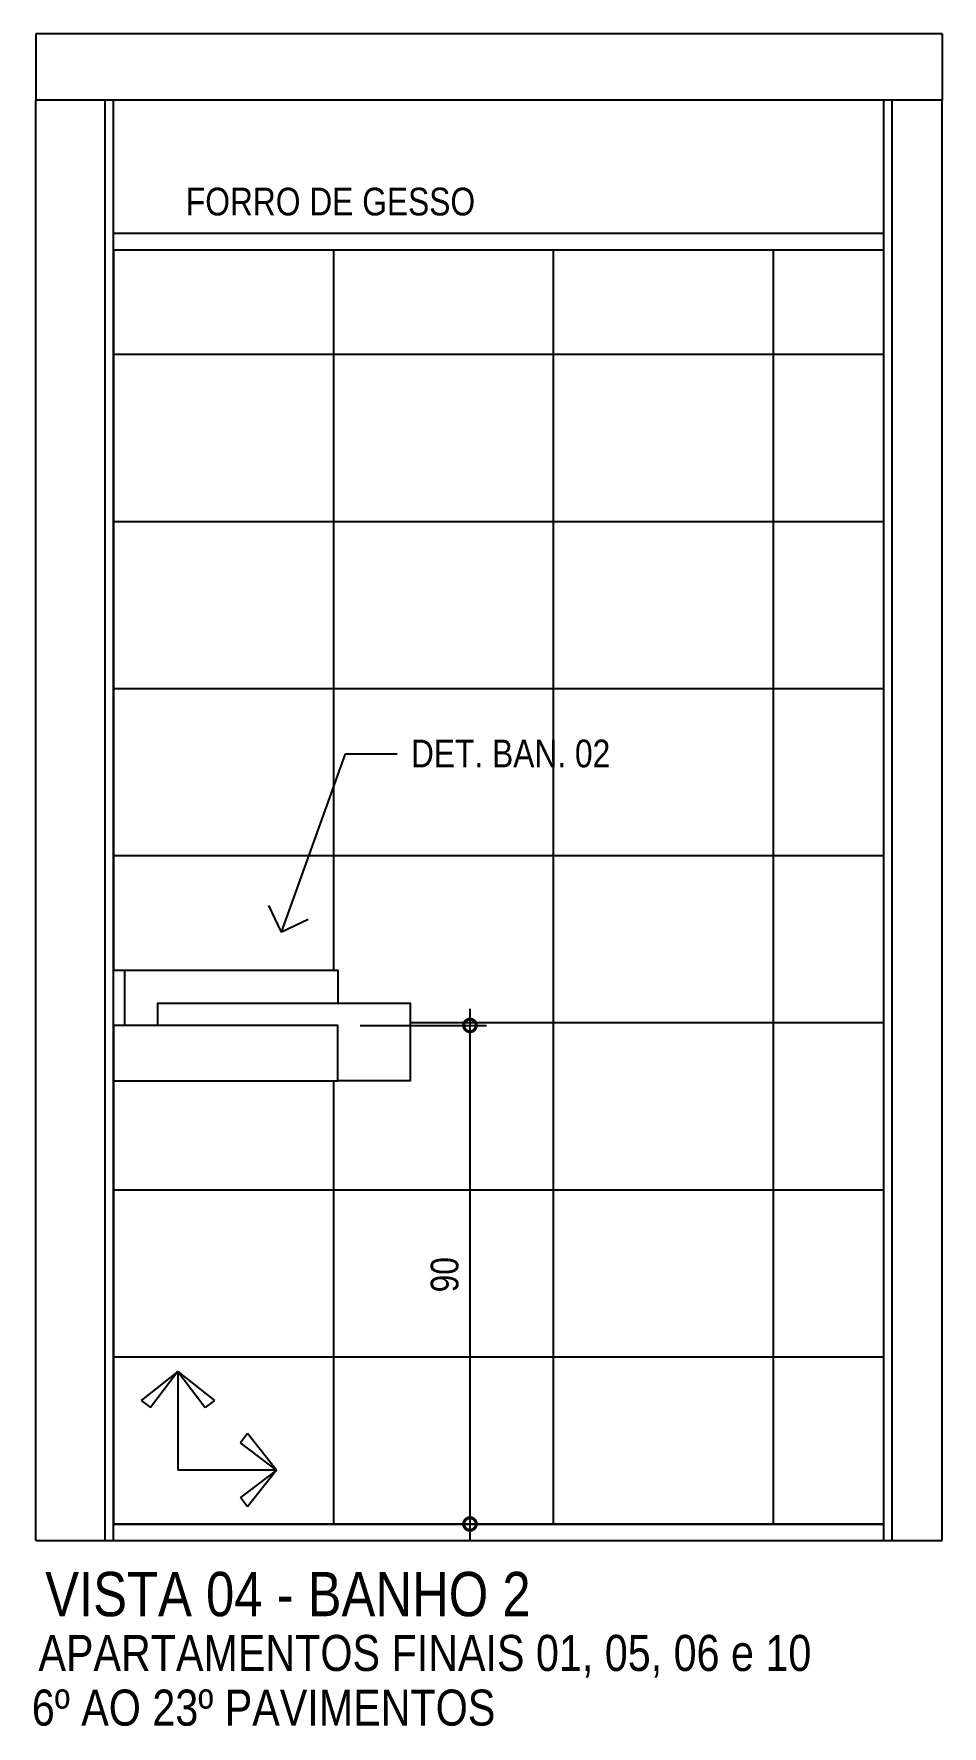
# Model space of a CAD drawing. Header units: metres. Extents: x 3 to 168, y -142 to 28.
# Drawn here: x 25.983 to 27.622, y -0.526 to 2.529 of the extents above; entities that cross this region are included whole.
import ezdxf
from ezdxf import colors
from ezdxf.entities.mleader import LeaderData, LeaderLine
from ezdxf.math import Vec2, Vec3

# ---------------------------------------------------------------- set-up
doc = ezdxf.new("R2010")
doc.units = ezdxf.units.M
for name, color, linetype in [('AI-Marcenaria', 2, 'Continuous'), ('ARQ-ALV ACAB', 4, 'Continuous'), ('ARQ-ALV OSSO', 5, 'Continuous'), ('ARQ-AUX1', 1, 'Continuous'), ('ARQ-AUX2', 2, 'Continuous'), ('ARQ-CERÂMICA', 7, 'Continuous'), ('ARQ-DIM', 2, 'Continuous'), ('ARQ-SIM', 1, 'Continuous'), ('ARQ-TXT', 2, 'Continuous')]:
    doc.layers.add(name, color=color, linetype=linetype)
doc.styles.add('Adesa', font='ARIALN.TTF')
doc.dimstyles.new('ADESA 1-0025', dxfattribs={"dimtxt": 0.05, "dimasz": 0.045, "dimexe": 0.03, "dimexo": 0.04, "dimgap": 0.02, "dimtad": 1, "dimtoh": 1, "dimdec": 0, "dimlfac": 100, "dimzin": 4, "dimtxsty": 'Adesa', "dimblk": 'DOTSMALL', "dimcen": 1, "dimdle": 0.03, "dimclrd": 1, "dimclre": 1, "dimclrt": 256, "dimazin": 1, "dimtm": 1e-09, "dimtfac": 1, "dimtdec": 0, "dimtix": 1, "dimtmove": 2, "dimatfit": 0, "dimldrblk": 'DOTSMALL', "dimfxl": 0.8, "dimtvp": 2, "dimtolj": 1, "dimtzin": 0, "dimarcsym": 0})

# ---------------------------------------------------------------- blocks, each defined once
blk = doc.blocks.new('Seta para pag.piso')
for p, q in [((0, 0.1126), (-0.0418, 0.0796)), ((0, 0.1126), (-0.0312, 0.0715)), ((0, 0.1126), (0, 0)), ((0, 0.1126), (0.0418, 0.0795)), ((0, 0.1126), (0.0312, 0.0715)), ((-0.0418, 0.0796), (-0.0312, 0.0715)), ((0.0418, 0.0795), (0.0312, 0.0715)), ((-0.1126, 0), (-0.0795, 0.0418)), ((-0.0795, 0.0418), (-0.0715, 0.0312)), ((-0.1126, 0), (-0.0715, 0.0312)), ((-0.1126, 0), (0, 0)), ((-0.1126, 0), (-0.0796, -0.0418)), ((-0.1126, 0), (-0.0715, -0.0312)), ((-0.0796, -0.0418), (-0.0715, -0.0312))]:
    blk.add_line(p, q)
blk = doc.blocks.new('_DotSmall')
at = {"color": 0, "linetype": 'ByBlock', "const_width": 0.5}
blk.add_lwpolyline([(-0.0625, 0, 1), (0.0625, 0, 1)], format="xyb", close=True, dxfattribs=at)
blk = doc.blocks.new('*D591')
at = {"layer": 'ARQ-DIM', "color": 1, "lineweight": -2, "transparency": 16777216}
for p, q in [((26.7697, 0.769), (26.7697, -0.191)), ((26.5715, 0.739), (26.7997, 0.739)), ((26.5715, -0.161), (26.7997, -0.161))]:
    blk.add_line(p, q, dxfattribs=at)
at = {"layer": 'Defpoints', "color": 0, "transparency": 16777216}
for p in [(26.5315, 0.739), (26.5315, -0.161), (26.7697, -0.161)]:
    blk.add_point(p, dxfattribs=at)
at = {"layer": 'ARQ-DIM', "color": 1, "lineweight": -2, "transparency": 16777216, "xscale": 0.045, "yscale": 0.045, "zscale": 0.045}
for p, rotation in [((26.7697, 0.739), 90), ((26.7697, -0.161), 270)]:
    blk.add_blockref('_DotSmall', p, dxfattribs=dict(at, rotation=rotation))
at = {"layer": 'ARQ-DIM', "transparency": 16777216, "insert": (26.7242, 0.289), "char_height": 0.05, "attachment_point": 5, "rotation": 90, "style": 'Adesa'}
blk.add_mtext('\\A1;90', dxfattribs=at)
blk = doc.blocks.new('_Open90')
at = {"color": 0, "linetype": 'ByBlock', "lineweight": -2}
for p, q in [((-0.5, 0.5), (0, 0)), ((0, 0), (-1, 0)), ((0, 0), (-0.5, -0.5))]:
    blk.add_line(p, q, dxfattribs=at)
blk = doc.blocks.new('AREAS MOLHADAS')
at = {"layer": 'ARQ-CERÂMICA'}
h = blk.add_hatch(dxfattribs=at)
h.set_pattern_fill('LINE', color=256, scale=0.095)
h.set_pattern_definition([(0, (26.12664, -0.16105), (0, 0.301625), [])])
h.paths.add_polyline_path([(27.5167, 2.139), (26.1266, 2.139), (26.1266, 0.839), (26.1466, 0.839), (26.5315, 0.839), (26.5315, 0.779), (26.6615, 0.779), (26.6615, 0.639), (26.5315, 0.639), (26.1266, 0.639), (26.1266, -0.161), (27.5167, -0.161)])
h = blk.add_hatch(dxfattribs=at)
h.set_pattern_fill('LINE', color=256, scale=0.125, angle=90)
h.set_pattern_definition([(90, (26.12664, -0.16105), (-0.396875, 2e-17), [])])
h.paths.add_polyline_path([(27.5167, 2.139), (26.1266, 2.139), (26.1266, 0.839), (26.1466, 0.839), (26.5315, 0.839), (26.5315, 0.779), (26.6615, 0.779), (26.6615, 0.639), (26.5315, 0.639), (26.1266, 0.639), (26.1266, -0.161), (27.5167, -0.161)])
at = {"ltscale": 0.475}
blk.add_lwpolyline([(26.5315, 0.639), (26.5315, 0.739), (26.2121, 0.739)], dxfattribs=at)
at = {"layer": 'AI-Marcenaria'}
blk.add_lwpolyline([(26.1266, 0.639), (26.5315, 0.639), (26.5315, 0.739), (26.1266, 0.739)], close=True, dxfattribs=at)
at = {"layer": 'ARQ-ALV ACAB'}
for p, q in [((26.1266, -0.191), (26.1266, 2.409)), ((27.5167, -0.191), (27.5167, 2.409)), ((26.1266, -0.161), (27.5167, -0.161))]:
    blk.add_line(p, q, dxfattribs=at)
at = {"layer": 'ARQ-ALV OSSO'}
for p, q in [((25.9866, -0.191), (25.9866, 2.409)), ((26.1116, -0.191), (26.1116, 2.409)), ((27.5316, -0.191), (27.5316, 2.409)), ((27.6216, -0.191), (27.6216, 2.409)), ((25.9866, -0.191), (27.6216, -0.191))]:
    blk.add_line(p, q, dxfattribs=at)
at = {"layer": 'ARQ-AUX1'}
for p, q in [((26.1266, 2.169), (27.5167, 2.169)), ((26.1266, 2.139), (27.5167, 2.139))]:
    blk.add_line(p, q, dxfattribs=at)
at = {"layer": 'ARQ-AUX2'}
for p, q in [((27.6216, 2.529), (25.9866, 2.529)), ((27.6216, 2.409), (25.9866, 2.409))]:
    blk.add_line(p, q, dxfattribs=at)
for points in [[(25.9866, 2.529), (25.9866, 2.409)], [(27.6216, 2.529), (27.6216, 2.409)], [(26.4315, 0.739), (26.4315, 0.739), (26.1266, 0.739), (26.1266, 0.839), (26.25, 0.839)], [(26.1466, 0.839), (26.5315, 0.839), (26.5315, 0.779)], [(26.2121, 0.739), (26.2066, 0.739), (26.2066, 0.779), (26.6615, 0.779), (26.6615, 0.639), (26.5315, 0.639)]]:
    blk.add_lwpolyline(points, dxfattribs=at)
blk.add_lwpolyline([(26.1266, 0.839), (26.1466, 0.839), (26.1466, 0.739), (26.1266, 0.739)], close=True, dxfattribs=at)
at = {"layer": 'ARQ-CERÂMICA', "xscale": 1.58230973583663, "yscale": 1.58230973583663, "zscale": 1.58230973583663, "rotation": 270}
blk.add_blockref('Seta para pag.piso', (26.2425, -0.064), dxfattribs=at)
at = {"layer": 'ARQ-TXT', "style": 'Adesa'}
for s, height, p in [('FORRO DE GESSO', 0.05, (26.2571, 2.2012, 108.9697)), ('APARTAMENTOS FINAIS 01, 05, 06 e 10', 0.065, (25.9911, -0.4262, 108.9697)), ('6º AO 23º PAVIMENTOS', 0.065, (25.9791, -0.5249, 217.9394))]:
    blk.add_text(s, height=height, dxfattribs=at).set_placement(p)
at = {"layer": 'ARQ-TXT', "ltscale": 0.5, "style": 'Adesa'}
blk.add_text('VISTA 04 - BANHO 2', height=0.08, dxfattribs=at).set_placement((26.0032, -0.3274))
at = {"layer": 'ARQ-DIM'}
dim = blk.add_linear_dim(base=(26.7697, -0.161), p1=(26.5315, 0.739), p2=(26.5315, -0.161), angle=90, dimstyle='ADESA 1-0025', dxfattribs=at)
dim.commit()
dim.dimension.update_dxf_attribs({"geometry": '*D591', "text_midpoint": (26.7242, 0.289)})
at = {"layer": 'ARQ-SIM'}
ml = blk.add_multileader_mtext('Standard', dxfattribs=at)
ml.set_content('DET. BAN. 02', color=2, style='Adesa')
ml.set_leader_properties(color=256)
ml.set_arrow_properties(name='OPEN90')
ml.build(insert=Vec2(0, 0))
ml.multileader.update_dxf_attribs({"text_left_attachment_type": 2, "text_right_attachment_type": 2, "dogleg_length": 0.2, "arrow_head_size": 0.075})
ctx = ml.context
ctx.base_point, ctx.char_height, ctx.arrow_head_size, ctx.landing_gap_size, ctx.plane_origin = Vec3(26.6382, 1.2294), 0.05, 0.075, 0.025, Vec3(26.8382, 1.961)
ctx.left_attachment, ctx.right_attachment = 2, 2
notes = []
notes.append((ctx, [(1, (1, 1, 0), (26.5453, 1.2294), (1, 0), 0.093, [(0, [(26.4295, 0.9075)], 0, [])])]))
ctx.mtext.insert, ctx.mtext.flow_direction = Vec3(26.6632, 1.2549), 5
for ctx, leaders in notes:
    for number, flags, end, landing, length, lines in leaders:
        leader = LeaderData()
        leader.index, (leader.has_last_leader_line, leader.has_dogleg_vector, leader.attachment_direction) = number, flags
        leader.last_leader_point, leader.dogleg_vector, leader.dogleg_length = Vec3(end), Vec3(landing), length
        for number, points, colour, breaks in lines:
            line = LeaderLine()
            line.index, line.vertices, line.color, line.breaks = number, Vec3.list(points), colors.encode_raw_color(colour), breaks
            leader.lines.append(line)
        ctx.leaders.append(leader)

msp = doc.modelspace()

# ---------------------------------------------------------------- block references
msp.add_blockref('AREAS MOLHADAS', (0, 0))

doc.saveas('drawing.dxf')
